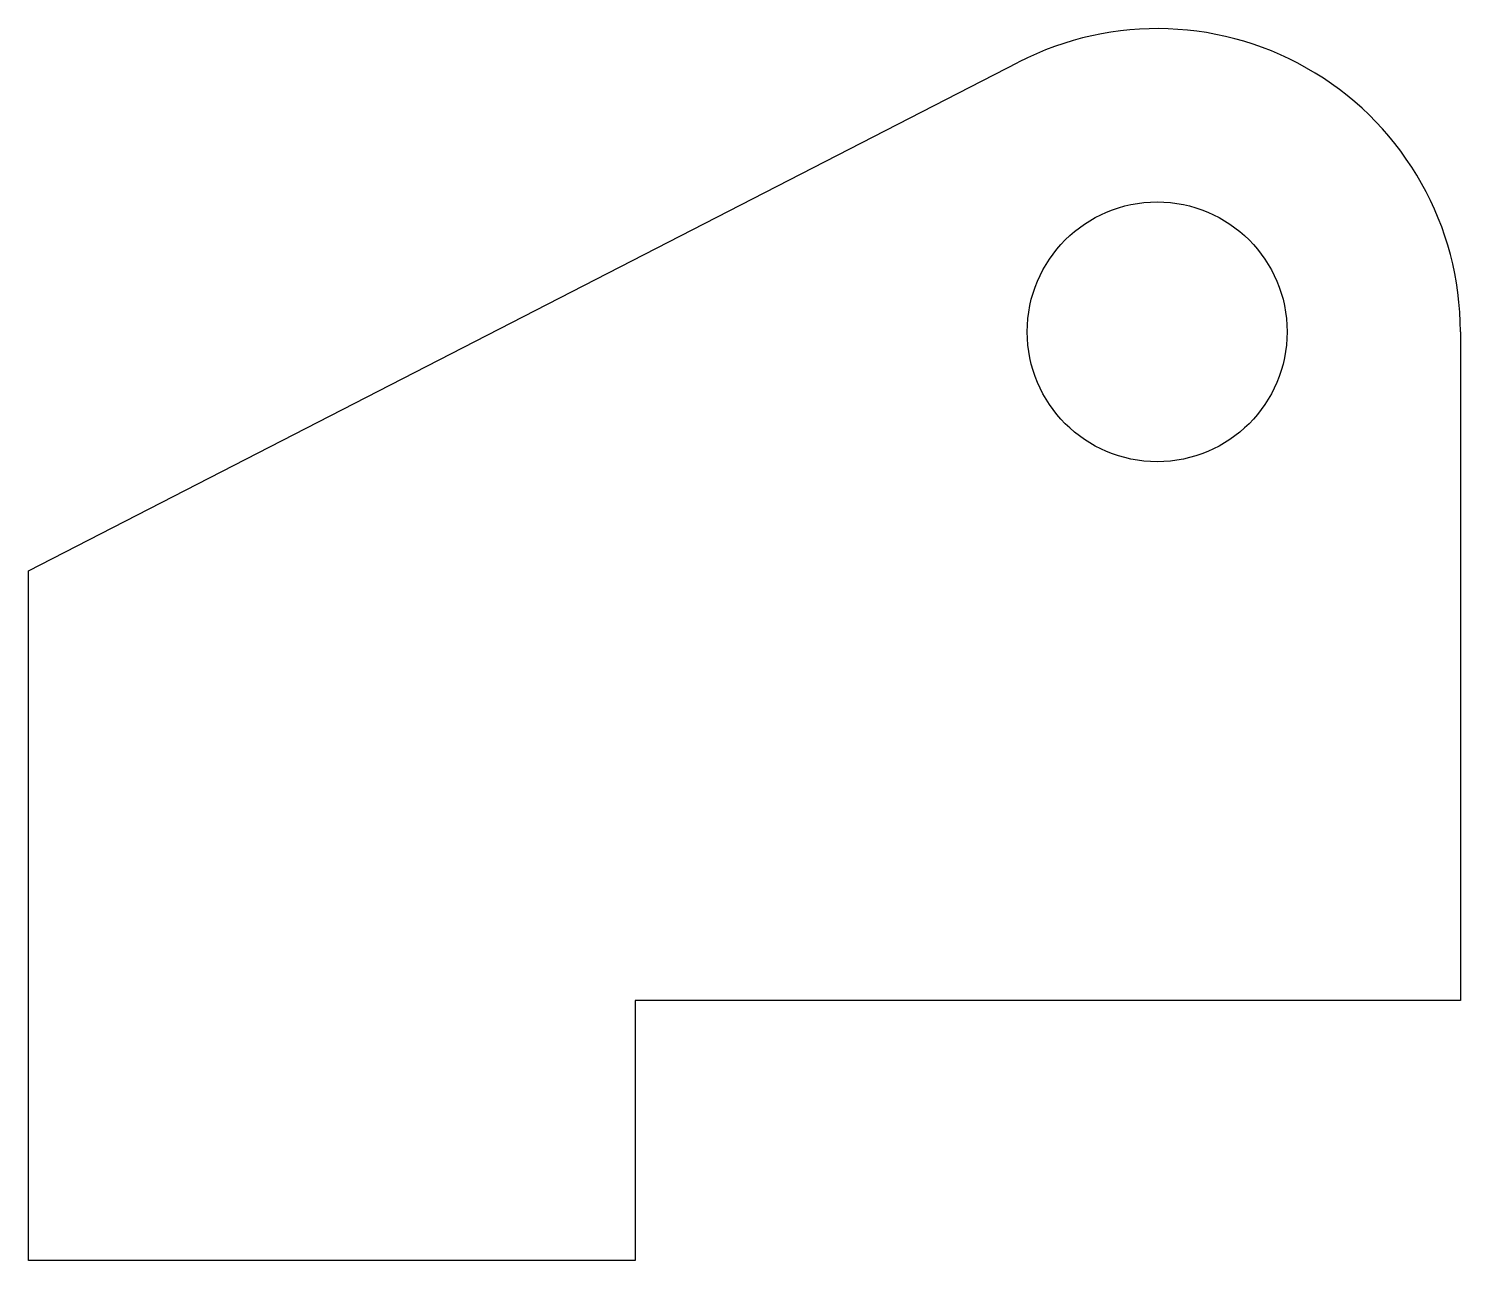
# Model space of a CAD drawing. Extents: x 272.9 to 289.4, y 166.9 to 181.1.
import ezdxf

# ---------------------------------------------------------------- set-up
doc = ezdxf.new("R2010")
doc.units = 0
doc.header["$MEASUREMENT"] = 0

msp = doc.modelspace()

# ---------------------------------------------------------------- linework, layer by layer
at = {"color": 7, "linetype": 'Continuous'}
for p, q in [((272.91737, 174.83024), (284.34486, 180.70142)), ((289.44433, 177.58827), (289.44433, 169.86836)), ((272.91737, 166.86836), (272.91737, 174.83024)), ((289.44433, 169.86836), (279.91737, 169.86836)), ((279.91737, 169.86836), (279.91737, 166.86836)), ((279.91737, 166.86836), (272.91737, 166.86836))]:
    msp.add_line(p, q, dxfattribs=at)
msp.add_circle((285.94433, 177.58827), 1.5, dxfattribs=at)
msp.add_arc((285.94433, 177.58827), 3.5, 0, 117.19305, dxfattribs=at)

doc.saveas('drawing.dxf')
